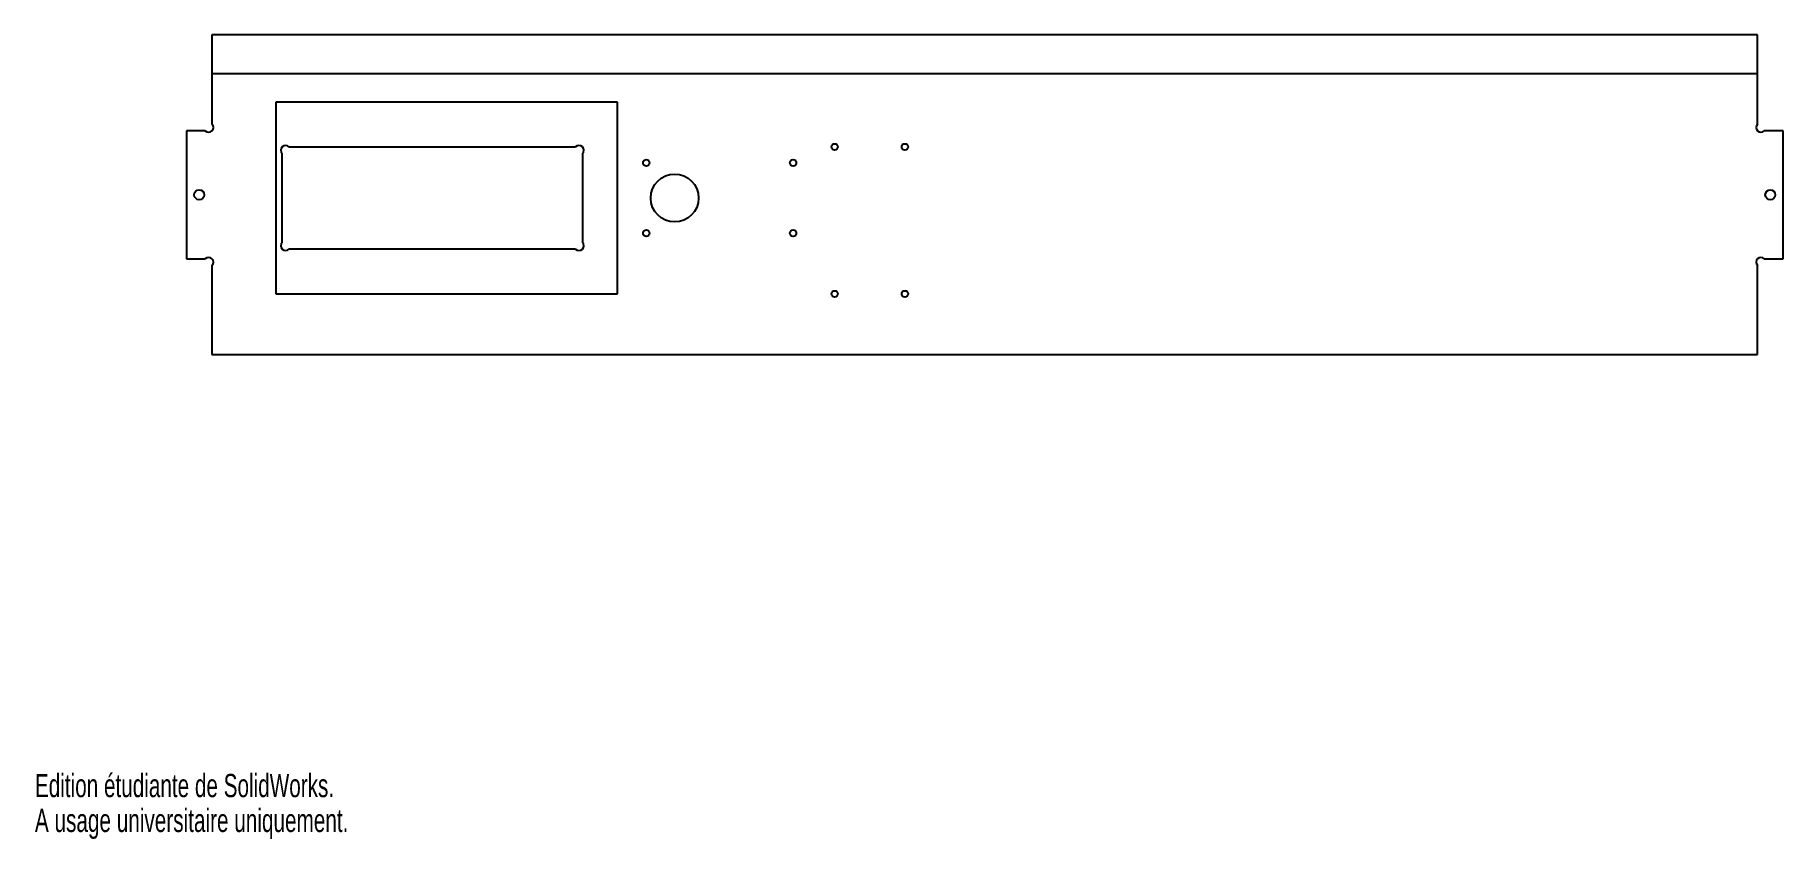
# Model space of a CAD drawing. Extents: x 0 to 274, y 0 to 126.
import ezdxf
from ezdxf.enums import TextEntityAlignment as Align

# ---------------------------------------------------------------- set-up
doc = ezdxf.new("R2010")
doc.units = 0
doc.layers.get('0').update_dxf_attribs({"linetype": 'CONTINUOUS'})

msp = doc.modelspace()

# ---------------------------------------------------------------- linework, layer by layer
at = {"color": 7, "linetype": 'CONTINUOUS'}
for p, q in [((269.72, 125.76), (27.72, 125.76)), ((27.72, 125.76), (27.72, 119.76)), ((269.72, 119.76), (269.72, 125.76)), ((27.72, 119.76), (27.72, 111.82)), ((27.72, 119.76), (269.72, 119.76)), ((269.72, 111.82), (269.72, 119.76)), ((91.22, 115.26), (37.72, 115.26)), ((37.72, 115.26), (37.72, 85.26)), ((91.22, 85.26), (91.22, 115.26)), ((23.72, 110.76), (23.72, 90.76)), ((26.66, 110.76), (23.72, 110.76)), ((273.72, 110.76), (270.78, 110.76)), ((273.72, 90.76), (273.72, 110.76)), ((38.72, 93.32), (38.72, 107.2)), ((39.78, 108.26), (84.66, 108.26)), ((85.72, 107.2), (85.72, 93.32)), ((23.72, 90.76), (26.66, 90.76)), ((84.66, 92.26), (39.78, 92.26)), ((270.78, 90.76), (273.72, 90.76)), ((27.72, 89.7), (27.72, 75.76)), ((269.72, 75.76), (269.72, 89.7)), ((37.72, 85.26), (91.22, 85.26)), ((27.72, 75.76), (269.72, 75.76))]:
    msp.add_line(p, q, dxfattribs=at)
for centre, radius in [((125.22, 108.26), 0.5), ((136.22, 108.26), 0.5), ((95.72, 105.76), 0.5), ((100.17, 100.26), 3.75), ((118.72, 105.76), 0.5), ((25.72, 100.76), 0.775), ((271.72, 100.76), 0.775), ((95.72, 94.76), 0.5), ((118.72, 94.76), 0.5), ((125.22, 85.26), 0.5), ((136.22, 85.26), 0.5)]:
    msp.add_circle(centre, radius, dxfattribs=at)
for centre, start, end in [((27.19, 111.29), 225, 45), ((270.25, 111.29), 135, 315), ((39.25, 107.73), 45, 225), ((85.19, 107.73), 315, 135), ((39.25, 92.79), 135, 315), ((85.19, 92.79), 225, 45), ((27.19, 90.23), 315, 135), ((270.25, 90.23), 45, 225)]:
    msp.add_arc(centre, 0.75, start, end, dxfattribs=at)

# ---------------------------------------------------------------- texts
for s, width, p in [('Edition étudiante de SolidWorks.', 0.667188, (0, 5.45)), ('A usage universitaire uniquement.', 0.668182, (0, 0))]:
    msp.add_text(s, height=3.633, dxfattribs=dict(at, width=width)).set_placement(p, align=Align.BOTTOM_LEFT)

doc.saveas('drawing.dxf')
